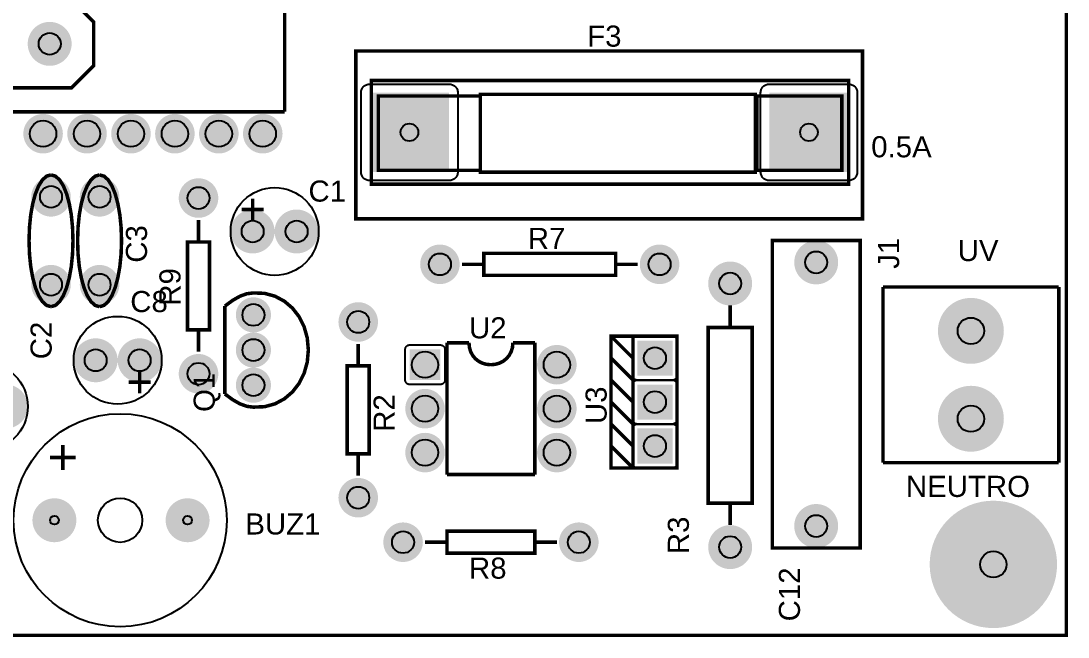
# Model space of a CAD drawing. Header units: inches. Extents: x -2.67 to 2.67, y -2.11 to 2.11.
# Drawn here: x 0.29 to 2.674, y -2.015 to -0.613 of the extents above; entities that cross this region are included whole.
import ezdxf

# ---------------------------------------------------------------- set-up
doc = ezdxf.new("R2010")
doc.units = ezdxf.units.IN
doc.layers.get('0').update_dxf_attribs({"linetype": 'CONTINUOUS'})

# ---------------------------------------------------------------- blocks, each defined once
blk = doc.blocks.new('EPAD')
at = {"const_width": 0.5}
blk.add_lwpolyline([(-0.25, 0, 1), (0.25, 0, 1)], format="xyb", close=True, dxfattribs=at)
blk = doc.blocks.new('RPAD')
blk.add_trace([(-0.5, -0.5), (-0.5, 0.5), (0.5, -0.5), (0.5, 0.5)])

msp = doc.modelspace()

# ---------------------------------------------------------------- linework, layer by layer
at = {"const_width": 0.008}
for points in [[(-2.669606, -2.011417), (2.669606, -2.011417), (2.669606, 2.105906), (-2.669606, 2.105906), (-2.669606, -2.011417)], [(-2.669606, -2.011417), (2.669606, -2.011417), (2.669606, 2.105906), (-2.669606, 2.105906), (-2.669606, -2.011417)], [(-2.669606, -2.011417), (2.669606, -2.011417), (2.669606, 2.105906), (-2.669606, 2.105906), (-2.669606, -2.011417)], [(0.89063, -0.319685), (0.89063, -0.819685)], [(0.89063, -0.319685), (0.89063, -0.819685)], [(0.89063, -0.319685), (0.89063, -0.819685)], [(0.105646, -0.565157), (0.405646, -0.565157), (0.455646, -0.615157), (0.455646, -0.715157), (0.405646, -0.765157), (0.105646, -0.765157), (0.055646, -0.715157), (0.055646, -0.615157), (0.105646, -0.565157)], [(0.105646, -0.565157), (0.405646, -0.565157), (0.455646, -0.615157), (0.455646, -0.715157), (0.405646, -0.765157), (0.105646, -0.765157), (0.055646, -0.715157), (0.055646, -0.615157), (0.105646, -0.565157)], [(0.105646, -0.565157), (0.405646, -0.565157), (0.455646, -0.615157), (0.455646, -0.715157), (0.405646, -0.765157), (0.105646, -0.765157), (0.055646, -0.715157), (0.055646, -0.615157), (0.105646, -0.565157)], [(1.052346, -1.063394), (2.20589, -1.063394), (2.20589, -0.681504), (1.052346, -0.681504), (1.052346, -1.063394)], [(1.052346, -1.063394), (2.20589, -1.063394), (2.20589, -0.681504), (1.052346, -0.681504), (1.052346, -1.063394)], [(1.052346, -1.063394), (2.20589, -1.063394), (2.20589, -0.681504), (1.052346, -0.681504), (1.052346, -1.063394)], [(1.08778, -0.984654), (2.174394, -0.984654), (2.174394, -0.748433), (1.08778, -0.748433), (1.08778, -0.984654)], [(1.08778, -0.984654), (2.174394, -0.984654), (2.174394, -0.748433), (1.08778, -0.748433), (1.08778, -0.984654)], [(1.08778, -0.984654), (2.174394, -0.984654), (2.174394, -0.748433), (1.08778, -0.748433), (1.08778, -0.984654)], [(1.103528, -0.953157), (1.335811, -0.953157), (1.335811, -0.783866), (1.103528, -0.783866), (1.103528, -0.953157)], [(1.103528, -0.953157), (1.335811, -0.953157), (1.335811, -0.783866), (1.103528, -0.783866), (1.103528, -0.953157)], [(1.103528, -0.953157), (1.335811, -0.953157), (1.335811, -0.783866), (1.103528, -0.783866), (1.103528, -0.953157)], [(1.335811, -0.957094), (1.961795, -0.957094), (1.961795, -0.779929), (1.335811, -0.779929), (1.335811, -0.957094)], [(1.335811, -0.957094), (1.961795, -0.957094), (1.961795, -0.779929), (1.335811, -0.779929), (1.335811, -0.957094)], [(1.335811, -0.957094), (1.961795, -0.957094), (1.961795, -0.779929), (1.335811, -0.779929), (1.335811, -0.957094)], [(1.965732, -0.953157), (2.158646, -0.953157), (2.158646, -0.783866), (1.965732, -0.783866), (1.965732, -0.953157)], [(1.965732, -0.953157), (2.158646, -0.953157), (2.158646, -0.783866), (1.965732, -0.783866), (1.965732, -0.953157)], [(1.965732, -0.953157), (2.158646, -0.953157), (2.158646, -0.783866), (1.965732, -0.783866), (1.965732, -0.953157)], [(-1.10937, -0.819685), (0.89063, -0.819685)], [(-1.10937, -0.819685), (0.89063, -0.819685)], [(-1.10937, -0.819685), (0.89063, -0.819685)], [(0.358646, -0.963386), (0.348458, -0.966345), (0.33902, -0.97487), (0.33052, -0.988435), (0.323146, -1.006511), (0.317083, -1.028571), (0.31252, -1.054089), (0.309646, -1.082536), (0.308646, -1.113386)], [(0.358646, -0.963386), (0.348458, -0.966345), (0.33902, -0.97487), (0.33052, -0.988435), (0.323146, -1.006511), (0.317083, -1.028571), (0.31252, -1.054089), (0.309646, -1.082536), (0.308646, -1.113386)], [(0.358646, -0.963386), (0.348458, -0.966345), (0.33902, -0.97487), (0.33052, -0.988435), (0.323146, -1.006511), (0.317083, -1.028571), (0.31252, -1.054089), (0.309646, -1.082536), (0.308646, -1.113386)], [(0.358646, -0.963386), (0.368833, -0.966345), (0.378271, -0.97487), (0.386771, -0.988435), (0.394146, -1.006511), (0.400208, -1.028571), (0.404771, -1.054089), (0.407646, -1.082536), (0.408646, -1.113386)], [(0.358646, -0.963386), (0.368833, -0.966345), (0.378271, -0.97487), (0.386771, -0.988435), (0.394146, -1.006511), (0.400208, -1.028571), (0.404771, -1.054089), (0.407646, -1.082536), (0.408646, -1.113386)], [(0.358646, -0.963386), (0.368833, -0.966345), (0.378271, -0.97487), (0.386771, -0.988435), (0.394146, -1.006511), (0.400208, -1.028571), (0.404771, -1.054089), (0.407646, -1.082536), (0.408646, -1.113386)], [(0.469181, -0.963386), (0.458994, -0.966345), (0.449556, -0.97487), (0.441056, -0.988435), (0.433681, -1.006511), (0.427619, -1.028571), (0.423056, -1.054089), (0.420181, -1.082536), (0.419181, -1.113386)], [(0.469181, -0.963386), (0.458994, -0.966345), (0.449556, -0.97487), (0.441056, -0.988435), (0.433681, -1.006511), (0.427619, -1.028571), (0.423056, -1.054089), (0.420181, -1.082536), (0.419181, -1.113386)], [(0.469181, -0.963386), (0.458994, -0.966345), (0.449556, -0.97487), (0.441056, -0.988435), (0.433681, -1.006511), (0.427619, -1.028571), (0.423056, -1.054089), (0.420181, -1.082536), (0.419181, -1.113386)], [(0.469181, -0.963386), (0.479369, -0.966345), (0.488806, -0.97487), (0.497306, -0.988435), (0.504681, -1.006511), (0.510744, -1.028571), (0.515306, -1.054089), (0.518181, -1.082536), (0.519181, -1.113386)], [(0.469181, -0.963386), (0.479369, -0.966345), (0.488806, -0.97487), (0.497306, -0.988435), (0.504681, -1.006511), (0.510744, -1.028571), (0.515306, -1.054089), (0.518181, -1.082536), (0.519181, -1.113386)], [(0.469181, -0.963386), (0.479369, -0.966345), (0.488806, -0.97487), (0.497306, -0.988435), (0.504681, -1.006511), (0.510744, -1.028571), (0.515306, -1.054089), (0.518181, -1.082536), (0.519181, -1.113386)], [(0.817677, -1.017236), (0.817677, -1.067236)], [(0.817677, -1.017236), (0.817677, -1.067236)], [(0.817677, -1.017236), (0.817677, -1.067236)], [(0.792677, -1.042236), (0.842677, -1.042236)], [(0.792677, -1.042236), (0.842677, -1.042236)], [(0.792677, -1.042236), (0.842677, -1.042236)], [(0.694394, -1.066118), (0.694394, -1.116118)], [(0.694394, -1.066118), (0.694394, -1.116118)], [(0.694394, -1.066118), (0.694394, -1.116118)], [(0.358646, -1.263386), (0.348458, -1.260386), (0.33902, -1.251761), (0.33052, -1.238073), (0.323146, -1.219886), (0.317083, -1.197761), (0.31252, -1.172261), (0.309646, -1.143948), (0.308646, -1.113386)], [(0.358646, -1.263386), (0.348458, -1.260386), (0.33902, -1.251761), (0.33052, -1.238073), (0.323146, -1.219886), (0.317083, -1.197761), (0.31252, -1.172261), (0.309646, -1.143948), (0.308646, -1.113386)], [(0.358646, -1.263386), (0.348458, -1.260386), (0.33902, -1.251761), (0.33052, -1.238073), (0.323146, -1.219886), (0.317083, -1.197761), (0.31252, -1.172261), (0.309646, -1.143948), (0.308646, -1.113386)], [(0.358646, -1.263386), (0.368833, -1.260386), (0.378271, -1.251761), (0.386771, -1.238073), (0.394146, -1.219886), (0.400208, -1.197761), (0.404771, -1.172261), (0.407646, -1.143948), (0.408646, -1.113386)], [(0.358646, -1.263386), (0.368833, -1.260386), (0.378271, -1.251761), (0.386771, -1.238073), (0.394146, -1.219886), (0.400208, -1.197761), (0.404771, -1.172261), (0.407646, -1.143948), (0.408646, -1.113386)], [(0.358646, -1.263386), (0.368833, -1.260386), (0.378271, -1.251761), (0.386771, -1.238073), (0.394146, -1.219886), (0.400208, -1.197761), (0.404771, -1.172261), (0.407646, -1.143948), (0.408646, -1.113386)], [(0.469181, -1.263386), (0.458994, -1.260386), (0.449556, -1.251761), (0.441056, -1.238073), (0.433681, -1.219886), (0.427619, -1.197761), (0.423056, -1.172261), (0.420181, -1.143948), (0.419181, -1.113386)], [(0.469181, -1.263386), (0.458994, -1.260386), (0.449556, -1.251761), (0.441056, -1.238073), (0.433681, -1.219886), (0.427619, -1.197761), (0.423056, -1.172261), (0.420181, -1.143948), (0.419181, -1.113386)], [(0.469181, -1.263386), (0.458994, -1.260386), (0.449556, -1.251761), (0.441056, -1.238073), (0.433681, -1.219886), (0.427619, -1.197761), (0.423056, -1.172261), (0.420181, -1.143948), (0.419181, -1.113386)], [(0.469181, -1.263386), (0.479369, -1.260386), (0.488806, -1.251761), (0.497306, -1.238073), (0.504681, -1.219886), (0.510744, -1.197761), (0.515306, -1.172261), (0.518181, -1.143948), (0.519181, -1.113386)], [(0.469181, -1.263386), (0.479369, -1.260386), (0.488806, -1.251761), (0.497306, -1.238073), (0.504681, -1.219886), (0.510744, -1.197761), (0.515306, -1.172261), (0.518181, -1.143948), (0.519181, -1.113386)], [(0.469181, -1.263386), (0.479369, -1.260386), (0.488806, -1.251761), (0.497306, -1.238073), (0.504681, -1.219886), (0.510744, -1.197761), (0.515306, -1.172261), (0.518181, -1.143948), (0.519181, -1.113386)], [(0.669394, -1.316118), (0.719394, -1.316118), (0.719394, -1.116118), (0.669394, -1.116118), (0.669394, -1.316118)], [(0.669394, -1.316118), (0.719394, -1.316118), (0.719394, -1.116118), (0.669394, -1.116118), (0.669394, -1.316118)], [(0.669394, -1.316118), (0.719394, -1.316118), (0.719394, -1.116118), (0.669394, -1.116118), (0.669394, -1.316118)], [(2.000346, -1.812669), (2.200346, -1.812669), (2.200346, -1.112669), (2.000346, -1.112669), (2.000346, -1.812669)], [(2.000346, -1.812669), (2.200346, -1.812669), (2.200346, -1.112669), (2.000346, -1.112669), (2.000346, -1.812669)], [(2.000346, -1.812669), (2.200346, -1.812669), (2.200346, -1.112669), (2.000346, -1.112669), (2.000346, -1.812669)], [(1.34389, -1.191976), (1.64389, -1.191976), (1.64389, -1.141976), (1.34389, -1.141976), (1.34389, -1.191976)], [(1.34389, -1.191976), (1.64389, -1.191976), (1.64389, -1.141976), (1.34389, -1.141976), (1.34389, -1.191976)], [(1.34389, -1.191976), (1.64389, -1.191976), (1.64389, -1.141976), (1.34389, -1.141976), (1.34389, -1.191976)], [(1.29389, -1.166976), (1.34389, -1.166976)], [(1.29389, -1.166976), (1.34389, -1.166976)], [(1.29389, -1.166976), (1.34389, -1.166976)], [(1.64389, -1.166976), (1.69389, -1.166976)], [(1.64389, -1.166976), (1.69389, -1.166976)], [(1.64389, -1.166976), (1.69389, -1.166976)], [(2.652441, -1.218504), (2.252441, -1.218504)], [(2.252441, -1.218504), (2.252441, -1.618504)], [(2.652441, -1.218504), (2.252441, -1.218504)], [(2.252441, -1.218504), (2.252441, -1.618504)], [(2.652441, -1.218504), (2.252441, -1.218504)], [(2.252441, -1.218504), (2.252441, -1.618504)], [(2.652441, -1.218504), (2.652441, -1.618504)], [(2.652441, -1.218504), (2.652441, -1.618504)], [(2.652441, -1.218504), (2.652441, -1.618504)], [(0.819394, -1.232071), (0.804316, -1.233946), (0.788769, -1.239571), (0.772284, -1.248946), (0.754394, -1.262071)], [(0.819394, -1.232071), (0.804316, -1.233946), (0.788769, -1.239571), (0.772284, -1.248946), (0.754394, -1.262071)], [(0.819394, -1.232071), (0.804316, -1.233946), (0.788769, -1.239571), (0.772284, -1.248946), (0.754394, -1.262071)], [(0.819394, -1.232071), (0.844952, -1.233107), (0.868588, -1.239595), (0.889843, -1.250984), (0.908261, -1.266719), (0.923382, -1.286249), (0.93475, -1.309019), (0.941906, -1.334478), (0.944394, -1.362071)], [(0.819394, -1.232071), (0.844952, -1.233107), (0.868588, -1.239595), (0.889843, -1.250984), (0.908261, -1.266719), (0.923382, -1.286249), (0.93475, -1.309019), (0.941906, -1.334478), (0.944394, -1.362071)], [(0.819394, -1.232071), (0.844952, -1.233107), (0.868588, -1.239595), (0.889843, -1.250984), (0.908261, -1.266719), (0.923382, -1.286249), (0.93475, -1.309019), (0.941906, -1.334478), (0.944394, -1.362071)], [(0.754394, -1.262071), (0.754394, -1.462071)], [(0.754394, -1.262071), (0.754394, -1.462071)], [(0.754394, -1.262071), (0.754394, -1.462071)], [(1.904547, -1.260669), (1.904547, -1.310669)], [(1.904547, -1.260669), (1.904547, -1.310669)], [(1.904547, -1.260669), (1.904547, -1.310669)], [(1.854547, -1.710669), (1.954547, -1.710669), (1.954547, -1.310669), (1.854547, -1.310669), (1.854547, -1.710669)], [(1.854547, -1.710669), (1.954547, -1.710669), (1.954547, -1.310669), (1.854547, -1.310669), (1.854547, -1.710669)], [(1.854547, -1.710669), (1.954547, -1.710669), (1.954547, -1.310669), (1.854547, -1.310669), (1.854547, -1.710669)], [(0.694394, -1.316118), (0.694394, -1.366118)], [(0.694394, -1.316118), (0.694394, -1.366118)], [(0.694394, -1.316118), (0.694394, -1.366118)], [(1.683339, -1.630606), (1.783339, -1.630606), (1.783339, -1.330606), (1.683339, -1.330606), (1.683339, -1.630606), (1.633339, -1.630606), (1.633339, -1.330606), (1.683339, -1.330606)], [(1.683339, -1.380606), (1.633339, -1.330606)], [(1.683339, -1.630606), (1.783339, -1.630606), (1.783339, -1.330606), (1.683339, -1.330606), (1.683339, -1.630606), (1.633339, -1.630606), (1.633339, -1.330606), (1.683339, -1.330606)], [(1.683339, -1.380606), (1.633339, -1.330606)], [(1.683339, -1.630606), (1.783339, -1.630606), (1.783339, -1.330606), (1.683339, -1.330606), (1.683339, -1.630606), (1.633339, -1.630606), (1.633339, -1.330606), (1.683339, -1.330606)], [(1.683339, -1.380606), (1.633339, -1.330606)], [(0.819394, -1.492071), (0.844952, -1.491035), (0.868588, -1.484546), (0.889843, -1.473158), (0.908261, -1.457422), (0.923382, -1.437893), (0.93475, -1.415122), (0.941906, -1.389664), (0.944394, -1.362071)], [(0.819394, -1.492071), (0.844952, -1.491035), (0.868588, -1.484546), (0.889843, -1.473158), (0.908261, -1.457422), (0.923382, -1.437893), (0.93475, -1.415122), (0.941906, -1.389664), (0.944394, -1.362071)], [(0.819394, -1.492071), (0.844952, -1.491035), (0.868588, -1.484546), (0.889843, -1.473158), (0.908261, -1.457422), (0.923382, -1.437893), (0.93475, -1.415122), (0.941906, -1.389664), (0.944394, -1.362071)], [(1.057953, -1.34822), (1.057953, -1.39822)], [(1.057953, -1.34822), (1.057953, -1.39822)], [(1.057953, -1.34822), (1.057953, -1.39822)], [(1.260031, -1.345543), (1.310031, -1.345543)], [(1.260031, -1.345543), (1.260031, -1.645543)], [(1.260031, -1.345543), (1.310031, -1.345543)], [(1.260031, -1.345543), (1.260031, -1.645543)], [(1.260031, -1.345543), (1.310031, -1.345543)], [(1.260031, -1.345543), (1.260031, -1.645543)], [(1.360031, -1.395543), (1.349557, -1.394584), (1.339985, -1.391809), (1.331467, -1.387369), (1.324157, -1.381418), (1.318206, -1.374108), (1.313766, -1.36559), (1.310991, -1.356018), (1.310031, -1.345543)], [(1.360031, -1.395543), (1.349557, -1.394584), (1.339985, -1.391809), (1.331467, -1.387369), (1.324157, -1.381418), (1.318206, -1.374108), (1.313766, -1.36559), (1.310991, -1.356018), (1.310031, -1.345543)], [(1.360031, -1.395543), (1.349557, -1.394584), (1.339985, -1.391809), (1.331467, -1.387369), (1.324157, -1.381418), (1.318206, -1.374108), (1.313766, -1.36559), (1.310991, -1.356018), (1.310031, -1.345543)], [(1.360031, -1.395543), (1.370219, -1.394584), (1.379657, -1.391809), (1.388157, -1.387369), (1.395531, -1.381418), (1.401594, -1.374108), (1.406157, -1.36559), (1.409031, -1.356018), (1.410031, -1.345543)], [(1.360031, -1.395543), (1.370219, -1.394584), (1.379657, -1.391809), (1.388157, -1.387369), (1.395531, -1.381418), (1.401594, -1.374108), (1.406157, -1.36559), (1.409031, -1.356018), (1.410031, -1.345543)], [(1.360031, -1.395543), (1.370219, -1.394584), (1.379657, -1.391809), (1.388157, -1.387369), (1.395531, -1.381418), (1.401594, -1.374108), (1.406157, -1.36559), (1.409031, -1.356018), (1.410031, -1.345543)], [(1.410031, -1.345543), (1.460031, -1.345543)], [(1.410031, -1.345543), (1.460031, -1.345543)], [(1.410031, -1.345543), (1.460031, -1.345543)], [(1.460031, -1.345543), (1.460031, -1.645543)], [(1.460031, -1.345543), (1.460031, -1.645543)], [(1.460031, -1.345543), (1.460031, -1.645543)], [(1.683339, -1.430606), (1.633339, -1.380606)], [(1.683339, -1.430606), (1.633339, -1.380606)], [(1.683339, -1.430606), (1.633339, -1.380606)], [(1.032953, -1.59822), (1.082953, -1.59822), (1.082953, -1.39822), (1.032953, -1.39822), (1.032953, -1.59822)], [(1.032953, -1.59822), (1.082953, -1.59822), (1.082953, -1.39822), (1.032953, -1.39822), (1.032953, -1.59822)], [(1.032953, -1.59822), (1.082953, -1.59822), (1.082953, -1.39822), (1.032953, -1.39822), (1.032953, -1.59822)], [(0.560315, -1.460433), (0.560315, -1.410433)], [(0.560315, -1.460433), (0.560315, -1.410433)], [(0.560315, -1.460433), (0.560315, -1.410433)], [(1.683339, -1.480606), (1.633339, -1.430606)], [(1.683339, -1.480606), (1.633339, -1.430606)], [(1.683339, -1.480606), (1.633339, -1.430606)], [(0.585315, -1.435433), (0.535315, -1.435433)], [(0.585315, -1.435433), (0.535315, -1.435433)], [(0.585315, -1.435433), (0.535315, -1.435433)], [(0.819394, -1.492071), (0.804316, -1.490196), (0.788769, -1.484571), (0.772284, -1.475196), (0.754394, -1.462071)], [(0.819394, -1.492071), (0.804316, -1.490196), (0.788769, -1.484571), (0.772284, -1.475196), (0.754394, -1.462071)], [(0.819394, -1.492071), (0.804316, -1.490196), (0.788769, -1.484571), (0.772284, -1.475196), (0.754394, -1.462071)], [(1.683339, -1.530606), (1.633339, -1.480606)], [(1.683339, -1.530606), (1.633339, -1.480606)], [(1.683339, -1.530606), (1.633339, -1.480606)], [(1.683339, -1.580606), (1.633339, -1.530606)], [(1.683339, -1.580606), (1.633339, -1.530606)], [(1.683339, -1.580606), (1.633339, -1.530606)], [(1.057953, -1.59822), (1.057953, -1.64822)], [(1.057953, -1.59822), (1.057953, -1.64822)], [(1.057953, -1.59822), (1.057953, -1.64822)], [(1.683339, -1.630606), (1.633339, -1.580606)], [(1.683339, -1.630606), (1.633339, -1.580606)], [(1.683339, -1.630606), (1.633339, -1.580606)], [(2.652441, -1.618504), (2.252441, -1.618504)], [(2.652441, -1.618504), (2.252441, -1.618504)], [(2.652441, -1.618504), (2.252441, -1.618504)], [(1.260031, -1.645543), (1.460031, -1.645543)], [(1.260031, -1.645543), (1.460031, -1.645543)], [(1.260031, -1.645543), (1.460031, -1.645543)], [(1.904547, -1.710669), (1.904547, -1.760669)], [(1.904547, -1.710669), (1.904547, -1.760669)], [(1.904547, -1.710669), (1.904547, -1.760669)], [(1.260031, -1.824543), (1.460031, -1.824543), (1.460031, -1.774543), (1.260031, -1.774543), (1.260031, -1.824543)], [(1.260031, -1.824543), (1.460031, -1.824543), (1.460031, -1.774543), (1.260031, -1.774543), (1.260031, -1.824543)], [(1.260031, -1.824543), (1.460031, -1.824543), (1.460031, -1.774543), (1.260031, -1.774543), (1.260031, -1.824543)], [(1.260031, -1.799543), (1.210031, -1.799543)], [(1.260031, -1.799543), (1.210031, -1.799543)], [(1.260031, -1.799543), (1.210031, -1.799543)], [(1.510031, -1.799543), (1.460031, -1.799543)], [(1.510031, -1.799543), (1.460031, -1.799543)], [(1.510031, -1.799543), (1.460031, -1.799543)]]:
    msp.add_lwpolyline(points, dxfattribs=at)
for points in [[(1.084394, -0.756543), (1.264394, -0.756543), (1.266472, -0.756644), (1.268483, -0.756941), (1.270417, -0.757425), (1.272265, -0.758086), (1.274017, -0.758916), (1.275666, -0.759905), (1.2772, -0.761044), (1.278613, -0.762324), (1.279893, -0.763737), (1.281032, -0.765271), (1.282021, -0.76692), (1.282851, -0.768672), (1.283512, -0.77052), (1.283996, -0.772454), (1.284293, -0.774465), (1.284394, -0.776543), (1.284394, -0.956543), (1.284293, -0.958622), (1.283996, -0.960633), (1.283512, -0.962567), (1.282851, -0.964415), (1.282021, -0.966167), (1.281032, -0.967815), (1.279893, -0.96935), (1.278613, -0.970762), (1.2772, -0.972042), (1.275666, -0.973181), (1.274017, -0.97417), (1.272265, -0.975), (1.270417, -0.975662), (1.268483, -0.976145), (1.266472, -0.976442), (1.264394, -0.976543), (1.084394, -0.976543), (1.082315, -0.976442), (1.080304, -0.976145), (1.07837, -0.975662), (1.076522, -0.975), (1.07477, -0.97417), (1.073122, -0.973181), (1.071587, -0.972042), (1.070175, -0.970762), (1.068894, -0.96935), (1.067756, -0.967815), (1.066767, -0.966167), (1.065937, -0.964415), (1.065275, -0.962567), (1.064792, -0.960633), (1.064495, -0.958622), (1.064394, -0.956543), (1.064394, -0.776543), (1.064495, -0.774465), (1.064792, -0.772454), (1.065275, -0.77052), (1.065937, -0.768672), (1.066767, -0.76692), (1.067756, -0.765271), (1.068894, -0.763737), (1.070175, -0.762324), (1.071587, -0.761044), (1.073122, -0.759905), (1.07477, -0.758916), (1.076522, -0.758086), (1.07837, -0.757425), (1.080304, -0.756941), (1.082315, -0.756644), (1.084394, -0.756543)], [(1.993843, -0.756543), (2.173843, -0.756543), (2.175921, -0.756644), (2.177932, -0.756941), (2.179866, -0.757425), (2.181714, -0.758086), (2.183466, -0.758916), (2.185115, -0.759905), (2.186649, -0.761044), (2.188061, -0.762324), (2.189342, -0.763737), (2.190481, -0.765271), (2.19147, -0.76692), (2.1923, -0.768672), (2.192961, -0.77052), (2.193444, -0.772454), (2.193741, -0.774465), (2.193843, -0.776543), (2.193843, -0.956543), (2.193741, -0.958622), (2.193444, -0.960633), (2.192961, -0.962567), (2.1923, -0.964415), (2.19147, -0.966167), (2.190481, -0.967815), (2.189342, -0.96935), (2.188061, -0.970762), (2.186649, -0.972042), (2.185115, -0.973181), (2.183466, -0.97417), (2.181714, -0.975), (2.179866, -0.975662), (2.177932, -0.976145), (2.175921, -0.976442), (2.173843, -0.976543), (1.993843, -0.976543), (1.991764, -0.976442), (1.989753, -0.976145), (1.987819, -0.975662), (1.985971, -0.975), (1.984219, -0.97417), (1.98257, -0.973181), (1.981036, -0.972042), (1.979624, -0.970762), (1.978343, -0.96935), (1.977204, -0.967815), (1.976215, -0.966167), (1.975385, -0.964415), (1.974724, -0.962567), (1.974241, -0.960633), (1.973944, -0.958622), (1.973843, -0.956543), (1.973843, -0.776543), (1.973944, -0.774465), (1.974241, -0.772454), (1.974724, -0.77052), (1.975385, -0.768672), (1.976215, -0.76692), (1.977204, -0.765271), (1.978343, -0.763737), (1.979624, -0.762324), (1.981036, -0.761044), (1.98257, -0.759905), (1.984219, -0.758916), (1.985971, -0.758086), (1.987819, -0.757425), (1.989753, -0.756941), (1.991764, -0.756644), (1.993843, -0.756543)], [(1.683339, -1.420606), (1.683339, -1.340606), (1.683389, -1.339567), (1.683537, -1.338562), (1.68378, -1.337595), (1.68411, -1.336671), (1.684525, -1.335794), (1.68502, -1.33497), (1.685589, -1.334203), (1.686229, -1.333497), (1.686935, -1.332857), (1.687703, -1.332287), (1.688527, -1.331793), (1.689403, -1.331378), (1.690327, -1.331047), (1.691294, -1.330805), (1.692299, -1.330657), (1.693339, -1.330606), (1.773339, -1.330606), (1.774378, -1.330657), (1.775383, -1.330805), (1.77635, -1.331047), (1.777274, -1.331378), (1.77815, -1.331793), (1.778974, -1.332287), (1.779742, -1.332857), (1.780448, -1.333497), (1.781088, -1.334203), (1.781657, -1.33497), (1.782152, -1.335794), (1.782567, -1.336671), (1.782898, -1.337595), (1.78314, -1.338562), (1.783288, -1.339567), (1.783339, -1.340606), (1.783339, -1.420606), (1.783288, -1.421646), (1.78314, -1.422651), (1.782898, -1.423618), (1.782567, -1.424542), (1.782152, -1.425418), (1.781657, -1.426242), (1.781088, -1.42701), (1.780448, -1.427716), (1.779742, -1.428356), (1.778974, -1.428925), (1.77815, -1.42942), (1.777274, -1.429835), (1.77635, -1.430165), (1.775383, -1.430407), (1.774378, -1.430556), (1.773339, -1.430606), (1.693339, -1.430606), (1.692299, -1.430556), (1.691294, -1.430407), (1.690327, -1.430165), (1.689403, -1.429835), (1.688527, -1.42942), (1.687703, -1.428925), (1.686935, -1.428356), (1.686229, -1.427716), (1.685589, -1.42701), (1.68502, -1.426242), (1.684525, -1.425418), (1.68411, -1.424542), (1.68378, -1.423618), (1.683537, -1.422651), (1.683389, -1.421646), (1.683339, -1.420606)], [(1.255031, -1.360543), (1.255031, -1.430543), (1.254981, -1.431583), (1.254833, -1.432588), (1.254591, -1.433555), (1.25426, -1.434479), (1.253845, -1.435355), (1.25335, -1.436179), (1.252781, -1.436947), (1.252141, -1.437653), (1.251435, -1.438293), (1.250667, -1.438862), (1.249843, -1.439357), (1.248967, -1.439772), (1.248043, -1.440102), (1.247076, -1.440344), (1.246071, -1.440493), (1.245031, -1.440543), (1.175031, -1.440543), (1.173992, -1.440493), (1.172987, -1.440344), (1.17202, -1.440102), (1.171096, -1.439772), (1.17022, -1.439357), (1.169396, -1.438862), (1.168628, -1.438293), (1.167922, -1.437653), (1.167282, -1.436947), (1.166713, -1.436179), (1.166218, -1.435355), (1.165803, -1.434479), (1.165472, -1.433555), (1.16523, -1.432588), (1.165082, -1.431583), (1.165031, -1.430543), (1.165031, -1.360543), (1.165082, -1.359504), (1.16523, -1.358499), (1.165472, -1.357532), (1.165803, -1.356608), (1.166218, -1.355731), (1.166713, -1.354907), (1.167282, -1.35414), (1.167922, -1.353434), (1.168628, -1.352794), (1.169396, -1.352224), (1.17022, -1.35173), (1.171096, -1.351315), (1.17202, -1.350984), (1.172987, -1.350742), (1.173992, -1.350594), (1.175031, -1.350543), (1.245031, -1.350543), (1.246071, -1.350594), (1.247076, -1.350742), (1.248043, -1.350984), (1.248967, -1.351315), (1.249843, -1.35173), (1.250667, -1.352224), (1.251435, -1.352794), (1.252141, -1.353434), (1.252781, -1.35414), (1.25335, -1.354907), (1.253845, -1.355731), (1.25426, -1.356608), (1.254591, -1.357532), (1.254833, -1.358499), (1.254981, -1.359504), (1.255031, -1.360543)], [(1.683339, -1.520606), (1.683339, -1.440606), (1.683389, -1.439567), (1.683537, -1.438562), (1.68378, -1.437595), (1.68411, -1.436671), (1.684525, -1.435794), (1.68502, -1.43497), (1.685589, -1.434203), (1.686229, -1.433497), (1.686935, -1.432857), (1.687703, -1.432287), (1.688527, -1.431793), (1.689403, -1.431378), (1.690327, -1.431047), (1.691294, -1.430805), (1.692299, -1.430657), (1.693339, -1.430606), (1.773339, -1.430606), (1.774378, -1.430657), (1.775383, -1.430805), (1.77635, -1.431047), (1.777274, -1.431378), (1.77815, -1.431793), (1.778974, -1.432287), (1.779742, -1.432857), (1.780448, -1.433497), (1.781088, -1.434203), (1.781657, -1.43497), (1.782152, -1.435794), (1.782567, -1.436671), (1.782898, -1.437595), (1.78314, -1.438562), (1.783288, -1.439567), (1.783339, -1.440606), (1.783339, -1.520606), (1.783288, -1.521646), (1.78314, -1.522651), (1.782898, -1.523618), (1.782567, -1.524542), (1.782152, -1.525418), (1.781657, -1.526242), (1.781088, -1.52701), (1.780448, -1.527716), (1.779742, -1.528356), (1.778974, -1.528925), (1.77815, -1.52942), (1.777274, -1.529835), (1.77635, -1.530165), (1.775383, -1.530407), (1.774378, -1.530556), (1.773339, -1.530606), (1.693339, -1.530606), (1.692299, -1.530556), (1.691294, -1.530407), (1.690327, -1.530165), (1.689403, -1.529835), (1.688527, -1.52942), (1.687703, -1.528925), (1.686935, -1.528356), (1.686229, -1.527716), (1.685589, -1.52701), (1.68502, -1.526242), (1.684525, -1.525418), (1.68411, -1.524542), (1.68378, -1.523618), (1.683537, -1.522651), (1.683389, -1.521646), (1.683339, -1.520606)], [(1.683339, -1.620606), (1.683339, -1.540606), (1.683389, -1.539567), (1.683537, -1.538562), (1.68378, -1.537595), (1.68411, -1.536671), (1.684525, -1.535794), (1.68502, -1.53497), (1.685589, -1.534203), (1.686229, -1.533497), (1.686935, -1.532857), (1.687703, -1.532287), (1.688527, -1.531793), (1.689403, -1.531378), (1.690327, -1.531047), (1.691294, -1.530805), (1.692299, -1.530657), (1.693339, -1.530606), (1.773339, -1.530606), (1.774378, -1.530657), (1.775383, -1.530805), (1.77635, -1.531047), (1.777274, -1.531378), (1.77815, -1.531793), (1.778974, -1.532287), (1.779742, -1.532857), (1.780448, -1.533497), (1.781088, -1.534203), (1.781657, -1.53497), (1.782152, -1.535794), (1.782567, -1.536671), (1.782898, -1.537595), (1.78314, -1.538562), (1.783288, -1.539567), (1.783339, -1.540606), (1.783339, -1.620606), (1.783288, -1.621646), (1.78314, -1.622651), (1.782898, -1.623618), (1.782567, -1.624542), (1.782152, -1.625418), (1.781657, -1.626242), (1.781088, -1.62701), (1.780448, -1.627716), (1.779742, -1.628356), (1.778974, -1.628925), (1.77815, -1.62942), (1.777274, -1.629835), (1.77635, -1.630165), (1.775383, -1.630407), (1.774378, -1.630556), (1.773339, -1.630606), (1.693339, -1.630606), (1.692299, -1.630556), (1.691294, -1.630407), (1.690327, -1.630165), (1.689403, -1.629835), (1.688527, -1.62942), (1.687703, -1.628925), (1.686935, -1.628356), (1.686229, -1.627716), (1.685589, -1.62701), (1.68502, -1.626242), (1.684525, -1.625418), (1.68411, -1.624542), (1.68378, -1.623618), (1.683537, -1.622651), (1.683389, -1.621646), (1.683339, -1.620606)]]:
    msp.add_lwpolyline(points, close=True)
for centre, radius in [((0.355646, -0.665157), 0.025), ((0.34063, -0.869685), 0.03), ((0.44063, -0.869685), 0.03), ((0.54063, -0.869685), 0.03), ((0.64063, -0.869685), 0.03), ((0.74063, -0.869685), 0.03), ((0.84063, -0.869685), 0.03), ((1.174394, -0.866543), 0.02), ((2.083843, -0.866543), 0.02), ((0.358646, -1.013386), 0.025), ((0.469181, -1.013386), 0.025), ((0.694394, -1.016118), 0.025), ((0.867677, -1.092236), 0.1), ((0.867677, -1.092236), 0.1), ((0.867677, -1.092236), 0.1), ((0.817677, -1.092236), 0.025), ((0.917677, -1.092236), 0.025), ((1.24389, -1.166976), 0.025), ((1.74389, -1.166976), 0.025), ((2.100347, -1.162669), 0.025), ((0.358646, -1.213386), 0.025), ((0.469181, -1.213386), 0.025), ((1.904547, -1.210669), 0.025), ((0.819394, -1.282071), 0.025), ((0.510315, -1.385433), 0.1), ((0.510315, -1.385433), 0.1), ((0.510315, -1.385433), 0.1), ((1.057953, -1.298221), 0.025), ((2.452441, -1.318504), 0.03), ((0.819394, -1.362071), 0.025), ((1.733339, -1.380606), 0.025), ((0.460315, -1.385433), 0.025), ((0.560315, -1.385433), 0.025), ((1.210032, -1.395543), 0.03), ((1.510031, -1.395543), 0.03), ((0.20585, -1.490622), 0.1), ((0.20585, -1.490622), 0.1), ((0.20585, -1.490622), 0.1), ((0.694394, -1.416118), 0.025), ((0.819394, -1.442071), 0.025), ((1.210032, -1.495543), 0.03), ((1.510031, -1.495543), 0.03), ((1.733339, -1.480606), 0.025), ((2.452441, -1.518504), 0.03), ((0.516, -1.749543), 0.242565), ((0.516, -1.749543), 0.242565), ((0.516, -1.749543), 0.242565), ((1.210032, -1.595543), 0.03), ((1.510031, -1.595543), 0.03), ((1.733339, -1.580606), 0.025), ((1.057953, -1.69822), 0.025), ((0.516, -1.749543), 0.050418), ((0.516, -1.749543), 0.050418), ((0.516, -1.749543), 0.050418), ((0.366394, -1.749543), 0.01), ((0.669543, -1.749543), 0.01), ((2.100347, -1.762669), 0.025), ((1.160031, -1.799543), 0.025), ((1.560032, -1.799543), 0.025), ((1.904547, -1.810669), 0.025), ((2.503622, -1.85), 0.03)]:
    msp.add_circle(centre, radius)

# ---------------------------------------------------------------- block references
for name, p, xscale, yscale in [('EPAD', (0.355646, -0.665157), 0.1, 0.1), ('EPAD', (0.355646, -0.665157), 0.08, 0.08), ('RPAD', (1.174394, -0.866543), 0.18, 0.18), ('RPAD', (2.083843, -0.866543), 0.18, 0.18), ('EPAD', (0.34063, -0.869685), 0.09, 0.09), ('EPAD', (0.44063, -0.869685), 0.09, 0.09), ('EPAD', (0.54063, -0.869685), 0.09, 0.09), ('EPAD', (0.64063, -0.869685), 0.09, 0.09), ('EPAD', (0.74063, -0.869685), 0.09, 0.09), ('EPAD', (0.84063, -0.869685), 0.09, 0.09), ('EPAD', (0.34063, -0.869685), 0.07, 0.07), ('EPAD', (0.44063, -0.869685), 0.07, 0.07), ('EPAD', (0.54063, -0.869685), 0.07, 0.07), ('EPAD', (0.64063, -0.869685), 0.07, 0.07), ('EPAD', (0.74063, -0.869685), 0.07, 0.07), ('EPAD', (0.84063, -0.869685), 0.07, 0.07), ('EPAD', (0.358646, -1.013386), 0.09, 0.09), ('EPAD', (0.469181, -1.013386), 0.09, 0.09), ('EPAD', (0.694394, -1.016118), 0.09, 0.09), ('EPAD', (0.358646, -1.013386), 0.07, 0.07), ('EPAD', (0.469181, -1.013386), 0.07, 0.07), ('EPAD', (0.694394, -1.016118), 0.07, 0.07), ('EPAD', (0.817677, -1.092236), 0.1, 0.1), ('EPAD', (0.917677, -1.092236), 0.1, 0.1), ('EPAD', (0.817677, -1.092236), 0.08, 0.08), ('EPAD', (0.917677, -1.092236), 0.08, 0.08), ('EPAD', (2.100346, -1.162669), 0.1, 0.1), ('EPAD', (1.24389, -1.166976), 0.09, 0.09), ('EPAD', (1.24389, -1.166976), 0.07, 0.07), ('EPAD', (1.74389, -1.166976), 0.09, 0.09), ('EPAD', (1.74389, -1.166976), 0.07, 0.07), ('EPAD', (2.100346, -1.162669), 0.08, 0.08), ('EPAD', (1.904547, -1.210669), 0.1, 0.1), ('EPAD', (0.358646, -1.213386), 0.09, 0.09), ('EPAD', (0.358646, -1.213386), 0.07, 0.07), ('EPAD', (0.469181, -1.213386), 0.09, 0.09), ('EPAD', (0.469181, -1.213386), 0.07, 0.07), ('EPAD', (1.904547, -1.210669), 0.08, 0.08), ('EPAD', (0.819394, -1.282071), 0.08, 0.08), ('EPAD', (0.819394, -1.282071), 0.06, 0.06), ('EPAD', (1.057953, -1.29822), 0.09, 0.09), ('EPAD', (2.452441, -1.318504), 0.15, 0.15), ('EPAD', (2.452441, -1.318504), 0.12, 0.12), ('EPAD', (1.057953, -1.29822), 0.07, 0.07), ('EPAD', (0.819394, -1.362071), 0.08, 0.08), ('EPAD', (0.819394, -1.362071), 0.06, 0.06), ('EPAD', (0.460315, -1.385433), 0.1, 0.1), ('EPAD', (0.460315, -1.385433), 0.08, 0.08), ('EPAD', (0.560315, -1.385433), 0.1, 0.1), ('EPAD', (0.560315, -1.385433), 0.08, 0.08), ('EPAD', (1.510031, -1.395543), 0.09, 0.09), ('EPAD', (0.694394, -1.416118), 0.09, 0.09), ('EPAD', (0.694394, -1.416118), 0.07, 0.07), ('EPAD', (1.510031, -1.395543), 0.07, 0.07), ('EPAD', (0.819394, -1.442071), 0.08, 0.08), ('EPAD', (0.819394, -1.442071), 0.06, 0.06), ('EPAD', (0.25585, -1.490622), 0.1, 0.1), ('EPAD', (0.25585, -1.490622), 0.08, 0.08), ('EPAD', (1.210031, -1.495543), 0.09, 0.09), ('EPAD', (1.510031, -1.495543), 0.09, 0.09), ('EPAD', (2.452441, -1.518504), 0.15, 0.15), ('EPAD', (1.210031, -1.495543), 0.07, 0.07), ('EPAD', (1.510031, -1.495543), 0.07, 0.07), ('EPAD', (2.452441, -1.518504), 0.12, 0.12), ('EPAD', (1.210031, -1.595543), 0.09, 0.09), ('EPAD', (1.210031, -1.595543), 0.07, 0.07), ('EPAD', (1.510031, -1.595543), 0.09, 0.09), ('EPAD', (1.510031, -1.595543), 0.07, 0.07), ('EPAD', (1.057953, -1.69822), 0.09, 0.09), ('EPAD', (1.057953, -1.69822), 0.07, 0.07), ('EPAD', (0.366394, -1.749543), 0.1, 0.1), ('EPAD', (0.366394, -1.749543), 0.08, 0.08), ('EPAD', (0.669543, -1.749543), 0.1, 0.1), ('EPAD', (0.669543, -1.749543), 0.08, 0.08), ('EPAD', (2.100346, -1.762669), 0.1, 0.1), ('EPAD', (2.503622, -1.85), 0.29, 0.29), ('EPAD', (2.100346, -1.762669), 0.08, 0.08), ('EPAD', (2.503622, -1.85), 0.25, 0.25), ('EPAD', (1.160031, -1.799543), 0.09, 0.09), ('EPAD', (1.560031, -1.799543), 0.09, 0.09), ('EPAD', (1.904547, -1.810669), 0.1, 0.1), ('EPAD', (1.160031, -1.799543), 0.07, 0.07), ('EPAD', (1.560031, -1.799543), 0.07, 0.07), ('EPAD', (1.904547, -1.810669), 0.08, 0.08)]:
    msp.add_blockref(name, p, dxfattribs=dict(xscale=xscale, yscale=yscale))
for p, xscale, yscale, rotation in [((1.733339, -1.380606), 0.08, 0.08, 90), ((1.210032, -1.395543), 0.07, 0.07, -90), ((1.733339, -1.480606), 0.08, 0.08, 90), ((1.733339, -1.580606), 0.08, 0.08, 90)]:
    msp.add_blockref('RPAD', p, dxfattribs=dict(xscale=xscale, yscale=yscale, rotation=rotation))

# ---------------------------------------------------------------- texts
for s, height, width, p in [('F3', 0.048, 1.041667, (1.579118, -0.671504)), ('F3', 0.048, 1.041667, (1.579118, -0.671504)), ('F3', 0.048, 1.041667, (1.579118, -0.671504)), ('0.5A', 0.048, 1.041667, (2.225611, -0.923391)), ('0.5A', 0.048, 1.041667, (2.225611, -0.923391)), ('0.5A', 0.048, 1.041667, (2.225611, -0.923391)), ('C1', 0.048, 1.041667, (0.944677, -1.024236)), ('C1', 0.048, 1.041667, (0.944677, -1.024236)), ('C1', 0.048, 1.041667, (0.944677, -1.024236)), ('R7', 0.048, 1.041667, (1.44389, -1.131976)), ('R7', 0.048, 1.041667, (1.44389, -1.131976)), ('R7', 0.048, 1.041667, (1.44389, -1.131976)), ('UV', 0.048, 1.041667, (2.422461, -1.159611)), ('UV', 0.048, 1.041667, (2.422461, -1.159611)), ('UV', 0.048, 1.041667, (2.422461, -1.159611)), ('C8', 0.048, 1.041667, (0.539055, -1.275717)), ('C8', 0.048, 1.041667, (0.539055, -1.275717)), ('C8', 0.048, 1.041667, (0.539055, -1.275717)), ('U2', 0.048, 1.041667, (1.310031, -1.335543)), ('U2', 0.048, 1.041667, (1.310031, -1.335543)), ('U2', 0.048, 1.041667, (1.310031, -1.335543)), ('+', 0.08, 1.125, (0.350646, -1.645055)), ('+', 0.08, 1.125, (0.350646, -1.645055)), ('+', 0.08, 1.125, (0.350646, -1.645055)), ('NEUTRO', 0.048, 1.041667, (2.3046, -1.696431)), ('NEUTRO', 0.048, 1.041667, (2.3046, -1.696431)), ('NEUTRO', 0.048, 1.041667, (2.3046, -1.696431)), ('BUZ1', 0.048, 1.041667, (0.801, -1.781978)), ('BUZ1', 0.048, 1.041667, (0.801, -1.781978)), ('BUZ1', 0.048, 1.041667, (0.801, -1.781978)), ('R8', 0.048, 1.041667, (1.310031, -1.882543)), ('R8', 0.048, 1.041667, (1.310031, -1.882543)), ('R8', 0.048, 1.041667, (1.310031, -1.882543))]:
    msp.add_text(s, height=height, dxfattribs=dict(width=width)).set_placement(p)
at = {"width": 1.041667}
for s, p in [('C3', (0.577181, -1.163386)), ('C3', (0.577181, -1.163386)), ('C3', (0.577181, -1.163386)), ('J1', (2.289181, -1.177165)), ('J1', (2.289181, -1.177165)), ('J1', (2.289181, -1.177165)), ('R9', (0.653394, -1.261118)), ('R9', (0.653394, -1.261118)), ('R9', (0.653394, -1.261118)), ('C2', (0.360146, -1.383044)), ('C2', (0.360146, -1.383044)), ('C2', (0.360146, -1.383044)), ('Q1', (0.731394, -1.503071)), ('Q1', (0.731394, -1.503071)), ('Q1', (0.731394, -1.503071)), ('U3', (1.623339, -1.530606)), ('U3', (1.623339, -1.530606)), ('U3', (1.623339, -1.530606)), ('R2', (1.140953, -1.54822)), ('R2', (1.140953, -1.54822)), ('R2', (1.140953, -1.54822)), ('R3', (1.810547, -1.826669)), ('R3', (1.810547, -1.826669)), ('R3', (1.810547, -1.826669)), ('C12', (2.063346, -1.979669)), ('C12', (2.063346, -1.979669)), ('C12', (2.063346, -1.979669))]:
    msp.add_text(s, height=0.048, rotation=90, dxfattribs=at).set_placement(p)

doc.saveas('drawing.dxf')
